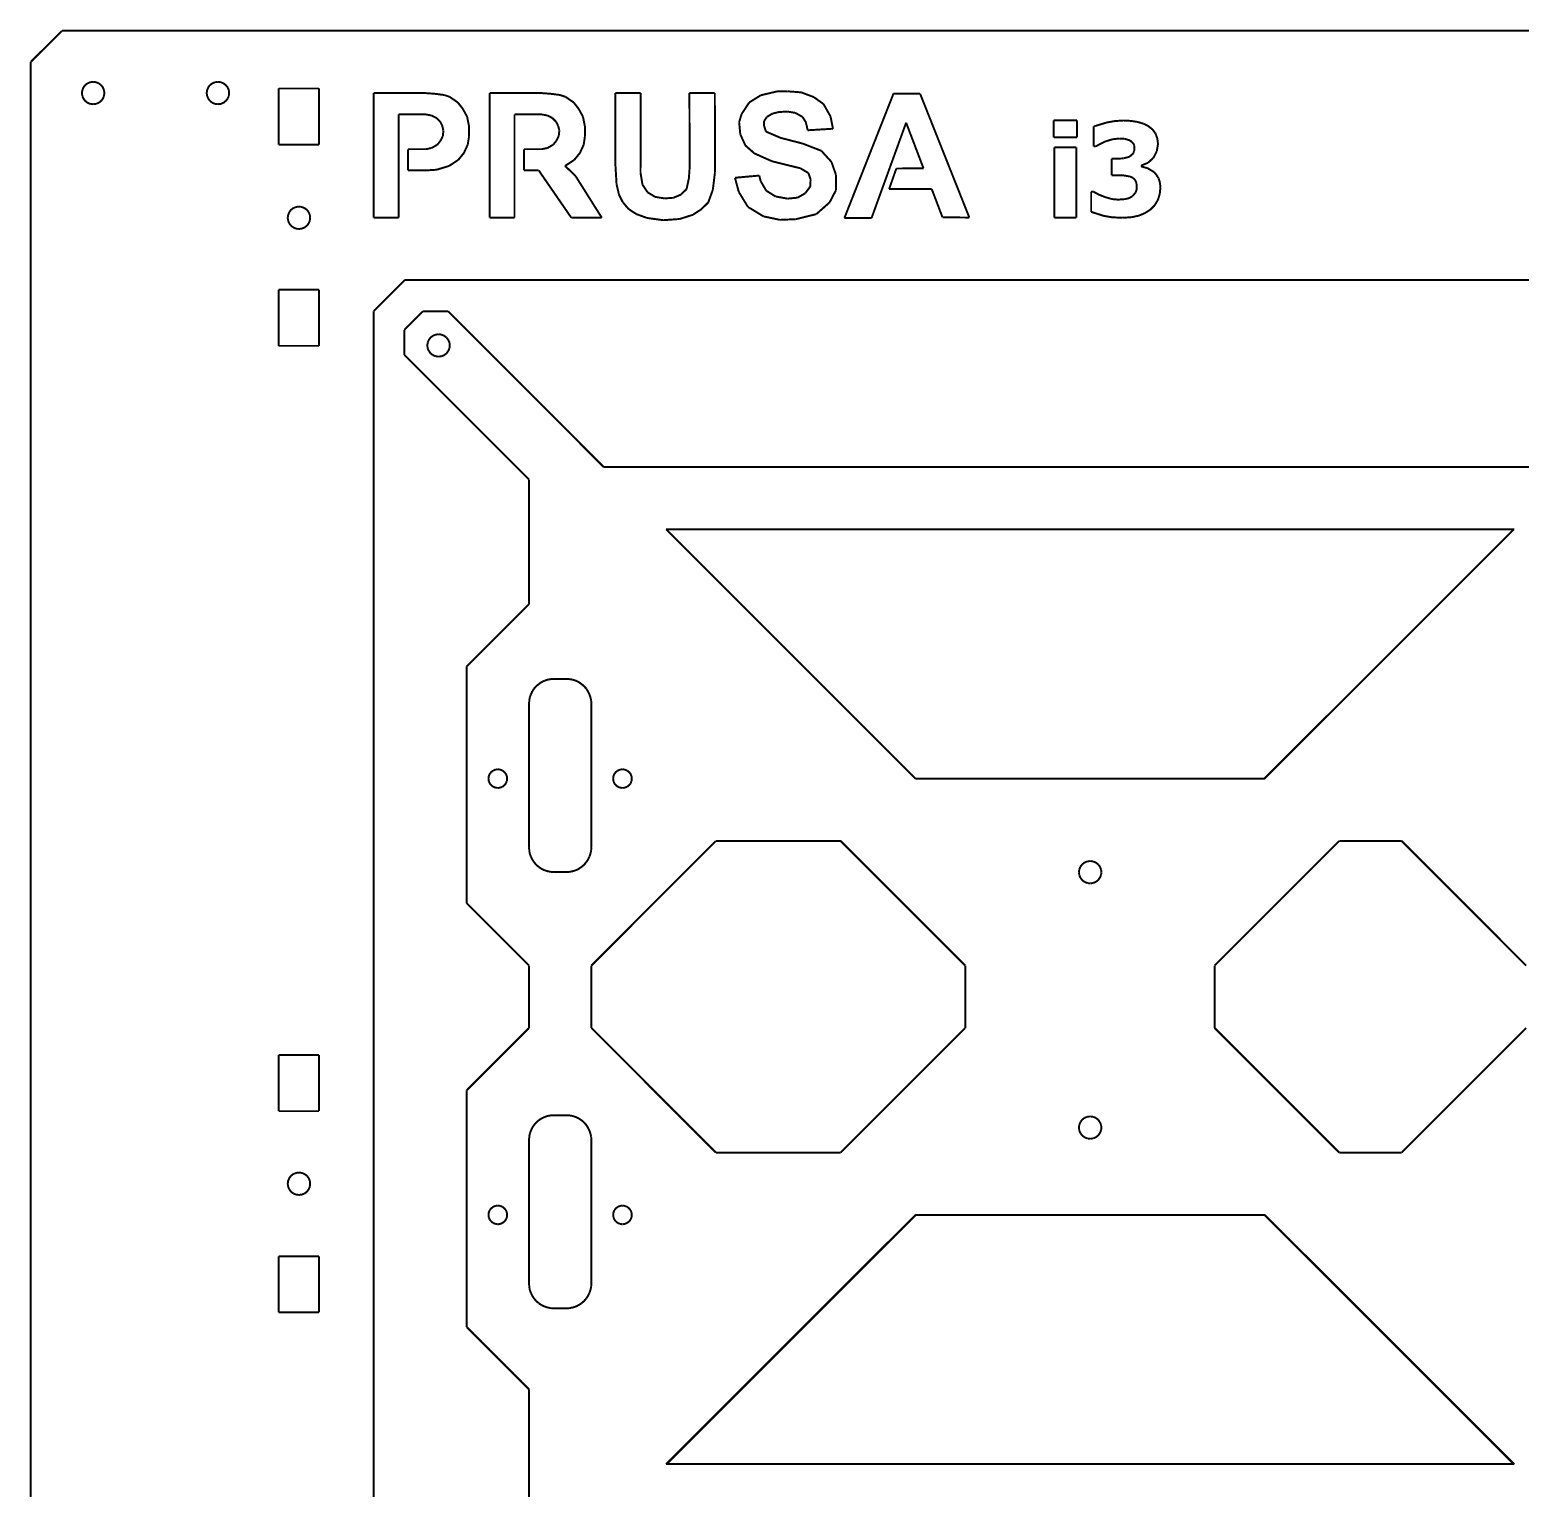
# Model space of a CAD drawing. Header units: millimetres. Extents: x 44 to 666, y 10 to 380.
# Drawn here: x 44.4 to 283.5, y 145.9 to 379.9 of the extents above; entities that cross this region are included whole.
import ezdxf

# ---------------------------------------------------------------- set-up
doc = ezdxf.new("R2010")
doc.units = ezdxf.units.MM

msp = doc.modelspace()

# ---------------------------------------------------------------- linework, layer by layer
at = {"layer": 'P', "const_width": 0.314}
for points in [[(44.556, 374.756), (49.565, 379.748)], [(49.565, 379.748), (409.557, 379.748)], [(44.556, 14.552), (44.556, 374.756)], [(53.005, 370.664), (52.828, 370.223)], [(53.287, 371.034), (53.005, 370.664)], [(53.658, 371.316), (53.287, 371.034)], [(54.098, 371.493), (53.658, 371.316)], [(54.557, 371.563), (54.098, 371.493)], [(55.033, 371.493), (54.557, 371.563)], [(55.457, 371.316), (55.033, 371.493)], [(55.827, 371.034), (55.457, 371.316)], [(56.127, 370.664), (55.827, 371.034)], [(56.303, 370.223), (56.127, 370.664)], [(73.025, 370.664), (72.849, 370.223)], [(73.307, 371.034), (73.025, 370.664)], [(73.678, 371.316), (73.307, 371.034)], [(74.119, 371.493), (73.678, 371.316)], [(74.577, 371.563), (74.119, 371.493)], [(75.053, 371.493), (74.577, 371.563)], [(75.477, 371.316), (75.053, 371.493)], [(75.847, 371.034), (75.477, 371.316)], [(76.147, 370.664), (75.847, 371.034)], [(76.323, 370.223), (76.147, 370.664)], [(84.314, 361.491), (84.314, 370.487)], [(84.314, 370.487), (90.805, 370.487)], [(90.805, 370.487), (90.805, 361.491)], [(52.828, 370.223), (52.758, 369.764)], [(52.758, 369.764), (52.828, 369.288)], [(52.828, 369.288), (53.005, 368.864)], [(53.005, 368.864), (53.287, 368.494)], [(53.287, 368.494), (53.658, 368.194)], [(53.658, 368.194), (54.098, 368.018)], [(55.033, 368.018), (55.457, 368.194)], [(55.457, 368.194), (55.845, 368.494)], [(55.845, 368.494), (56.127, 368.864)], [(56.127, 368.864), (56.303, 369.288)], [(56.356, 369.764), (56.303, 370.223)], [(56.303, 369.288), (56.356, 369.764)], [(72.849, 370.223), (72.778, 369.764)], [(72.778, 369.764), (72.849, 369.288)], [(72.849, 369.288), (73.025, 368.864)], [(73.025, 368.864), (73.307, 368.494)], [(73.307, 368.494), (73.678, 368.194)], [(73.678, 368.194), (74.119, 368.018)], [(75.053, 368.018), (75.477, 368.194)], [(75.477, 368.194), (75.847, 368.494)], [(75.847, 368.494), (76.147, 368.864)], [(76.147, 368.864), (76.323, 369.288)], [(76.376, 369.764), (76.323, 370.223)], [(76.323, 369.288), (76.376, 369.764)], [(107.95, 369.746), (99.554, 369.746)], [(99.554, 369.746), (99.554, 349.744)], [(109.361, 369.641), (107.95, 369.746)], [(110.86, 369.447), (109.361, 369.641)], [(111.76, 369.147), (110.86, 369.447)], [(113.065, 368.247), (111.76, 369.147)], [(113.859, 367.242), (113.065, 368.247)], [(126.559, 369.746), (118.163, 369.746)], [(118.163, 369.746), (118.163, 349.744)], [(127.953, 369.641), (126.559, 369.746)], [(129.452, 369.447), (127.953, 369.641)], [(130.351, 369.147), (129.452, 369.447)], [(131.657, 368.247), (130.351, 369.147)], [(132.45, 367.242), (131.657, 368.247)], [(138.359, 369.746), (138.324, 358.757)], [(142.399, 369.746), (138.359, 369.746)], [(142.399, 364.913), (142.399, 369.746)], [(154.305, 369.746), (150.23, 369.746)], [(150.23, 369.746), (150.266, 357.805)], [(154.323, 360.927), (154.305, 369.746)], [(159.826, 368.247), (158.609, 366.413)], [(161.696, 369.411), (159.826, 368.247)], [(164.342, 370.029), (161.696, 369.411)], [(166.017, 370.029), (164.342, 370.029)], [(168.152, 369.87), (166.017, 370.029)], [(170.18, 369.111), (168.152, 369.87)], [(171.75, 367.983), (170.18, 369.111)], [(175.101, 349.726), (182.968, 369.658)], [(182.968, 369.658), (187.237, 369.658)], [(187.237, 369.658), (195.139, 349.779)], [(54.098, 368.018), (54.557, 367.965)], [(54.557, 367.965), (55.033, 368.018)], [(74.119, 368.018), (74.577, 367.965)], [(74.577, 367.965), (75.053, 368.018)], [(103.558, 349.744), (103.558, 366.342)], [(103.558, 366.342), (107.862, 366.342)], [(107.862, 366.342), (108.867, 366.148)], [(108.867, 366.148), (109.661, 365.742)], [(109.661, 365.742), (110.261, 365.143)], [(114.565, 365.954), (113.859, 367.242)], [(114.864, 364.455), (114.565, 365.954)], [(122.167, 349.744), (122.167, 366.342)], [(122.167, 366.342), (126.453, 366.342)], [(126.453, 366.342), (127.459, 366.148)], [(127.459, 366.148), (128.252, 365.742)], [(128.252, 365.742), (128.852, 365.143)], [(133.156, 365.954), (132.45, 367.242)], [(133.456, 364.455), (133.156, 365.954)], [(158.609, 366.413), (158.203, 365.09)], [(162.207, 365.248), (162.683, 365.954)], [(162.683, 365.954), (163.53, 366.448)], [(163.53, 366.448), (164.571, 366.713)], [(164.571, 366.713), (165.947, 366.783)], [(165.947, 366.783), (167.234, 366.571)], [(167.234, 366.571), (168.381, 365.919)], [(168.381, 365.919), (168.91, 365.072)], [(172.861, 366.007), (171.75, 367.983)], [(173.267, 364.031), (172.861, 366.007)], [(110.261, 365.143), (110.561, 364.543)], [(110.561, 364.543), (110.755, 363.749)], [(110.755, 363.749), (110.666, 362.85)], [(114.864, 362.744), (114.864, 364.455)], [(128.852, 365.143), (129.152, 364.543)], [(129.152, 364.543), (129.364, 363.749)], [(129.364, 363.749), (129.258, 362.85)], [(133.456, 362.744), (133.456, 364.455)], [(142.381, 356.958), (142.399, 364.913)], [(158.203, 365.09), (158.397, 363.114)], [(162.207, 364.49), (162.207, 365.248)], [(162.507, 363.573), (162.207, 364.49)], [(164.853, 362.567), (162.507, 363.573)], [(168.91, 365.072), (169.21, 363.784)], [(169.21, 363.784), (173.267, 364.031)], [(179.458, 349.726), (184.997, 365.002)], [(184.997, 365.002), (187.784, 357.681)], [(208.668, 362.656), (208.668, 365.39)], [(208.668, 365.39), (212.39, 365.39)], [(212.39, 365.39), (212.39, 362.656)], [(215.106, 364.402), (217.205, 365.037)], [(215.106, 361.192), (215.106, 364.402)], [(217.205, 365.037), (218.528, 365.266)], [(218.528, 365.266), (219.886, 365.354)], [(219.886, 365.354), (221.121, 365.284)], [(221.121, 365.284), (222.197, 365.107)], [(222.197, 365.107), (223.114, 364.825)], [(223.114, 364.825), (223.873, 364.437)], [(223.873, 364.437), (224.543, 363.908)], [(224.543, 363.908), (225.019, 363.238)], [(90.805, 361.491), (84.314, 361.491)], [(108.867, 360.945), (107.95, 360.751)], [(109.767, 361.456), (108.867, 360.945)], [(110.261, 362.056), (109.767, 361.456)], [(110.666, 362.85), (110.261, 362.056)], [(114.053, 360.151), (114.653, 361.456)], [(114.653, 361.456), (114.864, 362.744)], [(127.459, 360.945), (126.559, 360.751)], [(128.358, 361.456), (127.459, 360.945)], [(128.852, 362.056), (128.358, 361.456)], [(129.258, 362.85), (128.852, 362.056)], [(132.662, 360.151), (133.262, 361.456)], [(133.262, 361.456), (133.456, 362.744)], [(154.323, 357.011), (154.323, 360.927)], [(158.397, 363.114), (159.209, 361.35)], [(159.209, 361.35), (160.637, 360.08)], [(168.398, 361.65), (164.853, 362.567)], [(171.397, 360.486), (168.398, 361.65)], [(212.39, 362.656), (208.668, 362.656)], [(208.774, 349.744), (208.774, 361.05)], [(208.774, 361.05), (212.302, 361.05)], [(212.302, 361.05), (212.302, 349.744)], [(215.424, 361.192), (215.106, 361.192)], [(216.112, 361.58), (215.424, 361.192)], [(216.994, 362.003), (216.112, 361.58)], [(218.105, 362.338), (216.994, 362.003)], [(219.234, 362.462), (218.105, 362.338)], [(220.063, 362.409), (219.234, 362.462)], [(220.909, 362.162), (220.063, 362.409)], [(221.421, 361.703), (220.909, 362.162)], [(221.58, 361.386), (221.421, 361.703)], [(221.633, 360.98), (221.58, 361.386)], [(221.58, 360.451), (221.633, 360.98)], [(225.019, 363.238), (225.302, 362.462)], [(225.407, 361.597), (225.213, 360.398)], [(225.302, 362.462), (225.407, 361.597)], [(106.662, 360.751), (105.057, 360.751)], [(105.057, 360.751), (105.057, 357.346)], [(107.95, 360.751), (106.662, 360.751)], [(111.654, 358.052), (113.153, 359.04)], [(113.153, 359.04), (114.053, 360.151)], [(125.254, 360.751), (123.666, 360.751)], [(123.666, 360.751), (123.666, 357.346)], [(126.559, 360.751), (125.254, 360.751)], [(130.263, 358.052), (131.763, 359.04)], [(131.763, 359.04), (132.662, 360.151)], [(138.324, 358.757), (138.536, 355.141)], [(160.637, 360.08), (163.477, 358.81)], [(163.477, 358.81), (168.046, 357.681)], [(173.02, 358.704), (171.397, 360.486)], [(173.725, 356.676), (173.02, 358.704)], [(217.964, 356.57), (217.964, 359.216)], [(217.964, 359.216), (218.546, 359.216)], [(218.546, 359.216), (219.816, 359.269)], [(219.816, 359.269), (220.786, 359.516)], [(220.786, 359.516), (221.421, 360.045)], [(221.421, 360.045), (221.58, 360.451)], [(223.802, 358.563), (222.709, 358.122)], [(224.667, 359.357), (223.802, 358.563)], [(225.213, 360.398), (224.667, 359.357)], [(105.057, 357.346), (107.95, 357.346)], [(107.95, 357.346), (109.661, 357.452)], [(109.661, 357.452), (111.654, 358.052)], [(123.666, 357.346), (126.048, 357.346)], [(131.286, 349.744), (126.048, 357.346)], [(131.022, 357.364), (130.263, 358.052)], [(131.992, 356.394), (131.022, 357.364)], [(136.172, 349.744), (131.992, 356.394)], [(142.699, 355.053), (142.381, 356.958)], [(150.266, 357.805), (150.142, 356.076)], [(153.988, 354.242), (154.323, 357.011)], [(161.449, 356.517), (157.533, 356.164)], [(157.533, 356.164), (158.15, 353.889)], [(161.643, 355.653), (161.449, 356.517)], [(168.046, 357.681), (169.316, 356.923)], [(169.316, 356.923), (169.668, 355.918)], [(173.725, 354.136), (173.725, 356.676)], [(183.427, 357.646), (182.263, 354.348)], [(187.784, 357.681), (183.427, 357.646)], [(218.599, 356.57), (217.964, 356.57)], [(219.781, 356.553), (218.599, 356.57)], [(220.945, 356.358), (219.781, 356.553)], [(221.386, 356.147), (220.945, 356.358)], [(221.721, 355.847), (221.386, 356.147)], [(222.709, 358.122), (222.709, 357.981)], [(222.709, 357.981), (223.749, 357.699)], [(223.749, 357.699), (224.755, 357.082)], [(224.755, 357.082), (225.16, 356.623)], [(225.16, 356.623), (225.496, 356.076)], [(138.536, 355.141), (138.924, 353.466)], [(143.51, 353.836), (142.699, 355.053)], [(144.727, 353.095), (143.51, 353.836)], [(149.772, 354.348), (148.872, 353.466)], [(150.142, 356.076), (149.772, 354.348)], [(153.247, 352.196), (153.988, 354.242)], [(158.15, 353.889), (159.614, 351.49)], [(162.56, 354.083), (161.643, 355.653)], [(164.042, 353.166), (162.56, 354.083)], [(169.616, 354.753), (168.804, 353.677)], [(169.668, 355.918), (169.616, 354.753)], [(172.72, 352.213), (173.725, 354.136)], [(182.263, 354.348), (189.107, 354.348)], [(189.107, 354.348), (190.835, 349.814)], [(214.683, 350.696), (214.683, 353.942)], [(214.683, 353.942), (215.036, 353.942)], [(215.036, 353.942), (215.935, 353.448)], [(221.262, 353.166), (221.809, 353.783)], [(221.933, 355.406), (221.721, 355.847)], [(221.809, 353.783), (221.968, 354.224)], [(222.003, 354.824), (221.933, 355.406)], [(221.968, 354.224), (222.003, 354.824)], [(225.496, 356.076), (225.725, 355.388)], [(225.795, 354.595), (225.69, 353.554)], [(225.725, 355.388), (225.795, 354.595)], [(87.118, 351.473), (86.678, 351.296)], [(87.577, 351.543), (87.118, 351.473)], [(88.053, 351.473), (87.577, 351.543)], [(88.477, 351.296), (88.053, 351.473)], [(138.924, 353.466), (139.524, 352.266)], [(139.524, 352.266), (140.441, 351.173)], [(146.226, 352.848), (144.727, 353.095)], [(147.673, 352.954), (146.226, 352.848)], [(148.872, 353.466), (147.673, 352.954)], [(152.1, 351.084), (153.247, 352.196)], [(159.614, 351.49), (162.101, 349.973)], [(165.964, 352.813), (164.042, 353.166)], [(167.587, 352.972), (165.964, 352.813)], [(168.804, 353.677), (167.587, 352.972)], [(170.586, 350.326), (172.72, 352.213)], [(215.935, 353.448), (216.976, 353.042)], [(216.976, 353.042), (218.034, 352.743)], [(218.034, 352.743), (219.004, 352.654)], [(219.004, 352.654), (220.186, 352.743)], [(220.186, 352.743), (220.768, 352.901)], [(220.768, 352.901), (221.262, 353.166)], [(224.878, 351.755), (224.19, 351.049)], [(225.39, 352.601), (224.878, 351.755)], [(225.69, 353.554), (225.39, 352.601)], [(85.848, 350.203), (85.778, 349.744)], [(85.778, 349.744), (85.848, 349.268)], [(86.025, 350.643), (85.848, 350.203)], [(85.848, 349.268), (86.025, 348.844)], [(86.307, 351.014), (86.025, 350.643)], [(86.678, 351.296), (86.307, 351.014)], [(88.865, 351.014), (88.477, 351.296)], [(89.147, 350.643), (88.865, 351.014)], [(89.323, 350.203), (89.147, 350.643)], [(89.147, 348.844), (89.323, 349.285)], [(89.376, 349.744), (89.323, 350.203)], [(89.323, 349.285), (89.376, 349.744)], [(99.554, 349.744), (103.558, 349.744)], [(118.163, 349.744), (122.167, 349.744)], [(131.286, 349.744), (136.172, 349.744)], [(140.441, 351.173), (141.693, 350.344)], [(141.693, 350.344), (143.439, 349.709)], [(143.439, 349.709), (146.05, 349.356)], [(146.05, 349.356), (148.678, 349.55)], [(148.678, 349.55), (150.777, 350.22)], [(150.777, 350.22), (152.1, 351.084)], [(162.101, 349.973), (164.747, 349.409)], [(164.747, 349.409), (167.287, 349.515)], [(167.287, 349.515), (170.586, 350.326)], [(175.101, 349.726), (179.458, 349.726)], [(195.139, 349.779), (190.835, 349.814)], [(212.302, 349.744), (208.774, 349.744)], [(216.711, 350.044), (214.683, 350.696)], [(218.087, 349.814), (216.711, 350.044)], [(219.71, 349.744), (218.087, 349.814)], [(221.139, 349.832), (219.71, 349.744)], [(222.321, 350.079), (221.139, 349.832)], [(223.326, 350.502), (222.321, 350.079)], [(224.19, 351.049), (223.326, 350.502)], [(86.025, 348.844), (86.307, 348.474)], [(86.307, 348.474), (86.678, 348.192)], [(86.678, 348.192), (87.118, 347.998)], [(87.118, 347.998), (87.577, 347.945)], [(87.577, 347.945), (88.053, 347.998)], [(88.053, 347.998), (88.477, 348.192)], [(88.477, 348.192), (88.865, 348.474)], [(88.865, 348.474), (89.147, 348.844)], [(99.554, 334.751), (104.563, 339.743)], [(104.563, 339.743), (354.559, 339.743)], [(84.314, 329.195), (84.314, 338.19)], [(84.314, 338.19), (90.805, 338.19)], [(90.805, 338.19), (90.805, 329.195)], [(99.554, 54.751), (99.554, 334.751)], [(107.491, 334.751), (104.493, 331.752)], [(109.485, 334.751), (107.491, 334.751)], [(109.485, 334.751), (109.555, 334.751)], [(109.555, 334.751), (111.495, 334.751)], [(111.495, 334.751), (136.49, 309.739)], [(104.493, 331.752), (104.493, 329.741)], [(108.338, 329.953), (108.232, 329.724)], [(108.426, 330.165), (108.338, 329.953)], [(108.708, 330.535), (108.426, 330.165)], [(109.079, 330.817), (108.708, 330.535)], [(109.52, 330.994), (109.079, 330.817)], [(109.555, 330.994), (109.52, 330.994)], [(109.978, 331.064), (109.555, 330.994)], [(110.437, 330.994), (109.978, 331.064)], [(110.878, 330.817), (110.437, 330.994)], [(111.248, 330.535), (110.878, 330.817)], [(111.531, 330.165), (111.248, 330.535)], [(111.725, 329.724), (111.531, 330.165)], [(90.805, 329.195), (84.314, 329.195)], [(104.493, 329.741), (104.493, 327.748)], [(104.493, 327.748), (124.495, 307.746)], [(108.232, 329.724), (108.179, 329.265)], [(108.179, 329.265), (108.232, 328.789)], [(108.232, 328.789), (108.426, 328.366)], [(108.426, 328.366), (108.708, 327.978)], [(108.708, 327.978), (109.079, 327.695)], [(109.079, 327.695), (109.52, 327.519)], [(109.52, 327.519), (109.978, 327.466)], [(109.978, 327.466), (110.437, 327.519)], [(110.437, 327.519), (110.878, 327.695)], [(110.878, 327.695), (111.248, 327.978)], [(111.248, 327.978), (111.531, 328.366)], [(111.531, 328.366), (111.725, 328.789)], [(111.778, 329.265), (111.725, 329.724)], [(111.725, 328.789), (111.778, 329.265)], [(136.49, 309.739), (292.488, 309.739)], [(124.495, 307.746), (124.495, 287.743)], [(146.491, 299.755), (282.487, 299.755)], [(146.491, 299.755), (186.496, 259.75)], [(282.487, 299.755), (254.494, 271.745)], [(282.487, 299.755), (282.557, 299.755)], [(124.495, 287.743), (114.494, 277.742)], [(114.494, 277.742), (114.494, 239.748)], [(126.048, 274.92), (125.659, 274.585)], [(126.488, 275.22), (126.048, 274.92)], [(126.965, 275.449), (126.488, 275.22)], [(127.459, 275.625), (126.965, 275.449)], [(127.97, 275.713), (127.459, 275.625)], [(128.482, 275.749), (127.97, 275.713)], [(128.482, 275.749), (130.493, 275.749)], [(131.004, 275.713), (130.493, 275.749)], [(131.516, 275.625), (131.004, 275.713)], [(132.027, 275.449), (131.516, 275.625)], [(132.486, 275.22), (132.027, 275.449)], [(132.927, 274.92), (132.486, 275.22)], [(133.315, 274.585), (132.927, 274.92)], [(124.619, 272.785), (124.531, 272.274)], [(124.795, 273.279), (124.619, 272.785)], [(125.024, 273.756), (124.795, 273.279)], [(125.307, 274.197), (125.024, 273.756)], [(125.659, 274.585), (125.307, 274.197)], [(133.668, 274.197), (133.315, 274.585)], [(133.95, 273.756), (133.668, 274.197)], [(134.179, 273.279), (133.95, 273.756)], [(134.355, 272.785), (134.179, 273.279)], [(134.461, 272.274), (134.355, 272.785)], [(124.531, 272.274), (124.495, 271.762)], [(124.495, 248.761), (124.495, 271.762)], [(134.497, 271.762), (134.461, 272.274)], [(134.497, 271.762), (134.497, 248.761)], [(254.494, 271.745), (252.483, 269.752)], [(252.483, 269.752), (242.482, 259.75)], [(118.181, 260.491), (118.039, 260.138)], [(118.428, 260.809), (118.181, 260.491)], [(118.745, 261.038), (118.428, 260.809)], [(119.098, 261.197), (118.745, 261.038)], [(119.486, 261.25), (119.098, 261.197)], [(119.874, 261.197), (119.486, 261.25)], [(120.244, 261.038), (119.874, 261.197)], [(120.544, 260.809), (120.244, 261.038)], [(120.791, 260.491), (120.544, 260.809)], [(120.932, 260.138), (120.791, 260.491)], [(138.183, 260.491), (138.042, 260.138)], [(138.43, 260.809), (138.183, 260.491)], [(138.73, 261.038), (138.43, 260.809)], [(139.1, 261.197), (138.73, 261.038)], [(139.488, 261.25), (139.1, 261.197)], [(139.876, 261.197), (139.488, 261.25)], [(140.229, 261.038), (139.876, 261.197)], [(140.547, 260.809), (140.229, 261.038)], [(140.794, 260.491), (140.547, 260.809)], [(140.935, 260.138), (140.794, 260.491)], [(118.039, 260.138), (117.987, 259.75)], [(117.987, 259.75), (118.039, 259.362)], [(118.039, 259.362), (118.181, 258.992)], [(118.181, 258.992), (118.428, 258.692)], [(118.428, 258.692), (118.745, 258.445)], [(118.745, 258.445), (119.098, 258.304)], [(119.098, 258.304), (119.486, 258.251)], [(119.486, 258.251), (119.874, 258.304)], [(119.874, 258.304), (120.244, 258.445)], [(120.244, 258.445), (120.544, 258.692)], [(120.544, 258.692), (120.791, 258.992)], [(120.791, 258.992), (120.932, 259.362)], [(120.985, 259.75), (120.932, 260.138)], [(120.932, 259.362), (120.985, 259.75)], [(138.042, 260.138), (137.989, 259.75)], [(137.989, 259.75), (138.042, 259.362)], [(138.042, 259.362), (138.183, 258.992)], [(138.183, 258.992), (138.43, 258.692)], [(138.43, 258.692), (138.73, 258.445)], [(138.73, 258.445), (139.1, 258.304)], [(139.1, 258.304), (139.488, 258.251)], [(139.488, 258.251), (139.876, 258.304)], [(139.876, 258.304), (140.229, 258.445)], [(140.229, 258.445), (140.547, 258.692)], [(140.547, 258.692), (140.794, 258.992)], [(140.794, 258.992), (140.935, 259.362)], [(140.988, 259.75), (140.935, 260.138)], [(140.935, 259.362), (140.988, 259.75)], [(242.482, 259.75), (186.496, 259.75)], [(242.552, 259.75), (242.482, 259.75)], [(124.495, 248.761), (124.531, 248.232)], [(134.461, 248.232), (134.497, 248.761)], [(134.497, 229.747), (154.481, 249.749)], [(154.481, 249.749), (174.484, 249.749)], [(174.484, 249.749), (194.486, 229.747)], [(174.484, 249.749), (174.554, 249.749)], [(234.491, 229.747), (254.494, 249.749)], [(254.494, 249.749), (264.495, 249.749)], [(264.495, 249.749), (274.567, 239.677)], [(124.531, 248.232), (124.619, 247.721)], [(124.619, 247.721), (124.795, 247.227)], [(124.795, 247.227), (125.024, 246.75)], [(125.024, 246.75), (125.307, 246.327)], [(125.307, 246.327), (125.659, 245.921)], [(133.315, 245.921), (133.668, 246.327)], [(133.668, 246.327), (133.95, 246.75)], [(133.95, 246.75), (134.179, 247.227)], [(134.179, 247.227), (134.355, 247.721)], [(134.355, 247.721), (134.461, 248.232)], [(213.625, 246.292), (213.254, 246.01)], [(214.066, 246.468), (213.625, 246.292)], [(214.489, 246.521), (214.066, 246.468)], [(214.524, 246.539), (214.489, 246.521)], [(214.983, 246.468), (214.524, 246.539)], [(215.424, 246.292), (214.983, 246.468)], [(215.794, 246.01), (215.424, 246.292)], [(125.659, 245.921), (126.048, 245.586)], [(126.048, 245.586), (126.488, 245.286)], [(126.488, 245.286), (126.965, 245.057)], [(126.965, 245.057), (127.459, 244.898)], [(127.459, 244.898), (127.97, 244.793)], [(127.97, 244.793), (128.482, 244.757)], [(130.493, 244.757), (128.482, 244.757)], [(130.493, 244.757), (131.004, 244.793)], [(131.004, 244.793), (131.516, 244.898)], [(131.516, 244.898), (132.027, 245.057)], [(132.027, 245.057), (132.486, 245.286)], [(132.486, 245.286), (132.927, 245.586)], [(132.927, 245.586), (133.315, 245.921)], [(212.778, 245.198), (212.725, 244.74)], [(212.725, 244.74), (212.778, 244.263)], [(212.972, 245.639), (212.778, 245.198)], [(212.778, 244.263), (212.972, 243.84)], [(213.254, 246.01), (212.972, 245.639)], [(212.972, 243.84), (213.254, 243.452)], [(216.076, 245.639), (215.794, 246.01)], [(215.794, 243.452), (216.076, 243.84)], [(216.27, 245.198), (216.076, 245.639)], [(216.076, 243.84), (216.27, 244.263)], [(216.323, 244.74), (216.27, 245.198)], [(216.27, 244.263), (216.323, 244.74)], [(213.254, 243.452), (213.625, 243.17)], [(213.625, 243.17), (214.066, 242.993)], [(214.066, 242.993), (214.489, 242.94)], [(214.489, 242.94), (214.524, 242.94)], [(214.524, 242.94), (214.983, 242.993)], [(214.983, 242.993), (215.424, 243.17)], [(215.424, 243.17), (215.794, 243.452)], [(114.494, 239.748), (124.495, 229.747)], [(274.567, 239.748), (274.567, 239.677)], [(274.567, 239.677), (284.48, 229.747)], [(124.495, 229.747), (124.495, 219.745)], [(134.497, 219.745), (134.497, 229.747)], [(194.486, 229.747), (194.486, 219.745)], [(234.491, 219.745), (234.491, 229.747)], [(124.495, 219.745), (114.494, 209.744)], [(154.481, 199.743), (134.497, 219.745)], [(194.486, 219.745), (174.484, 199.743)], [(254.494, 199.743), (234.491, 219.745)], [(284.48, 219.745), (274.567, 209.815)], [(84.314, 206.393), (84.314, 215.388)], [(84.314, 215.388), (90.805, 215.388)], [(90.805, 215.388), (90.805, 206.393)], [(114.494, 209.744), (114.494, 171.75)], [(274.567, 209.815), (264.495, 199.743)], [(274.567, 209.815), (274.567, 209.744)], [(90.805, 206.393), (84.314, 206.393)], [(127.459, 205.617), (126.965, 205.44)], [(127.97, 205.705), (127.459, 205.617)], [(128.482, 205.74), (127.97, 205.705)], [(128.482, 205.74), (130.493, 205.74)], [(131.004, 205.705), (130.493, 205.74)], [(131.516, 205.617), (131.004, 205.705)], [(132.027, 205.44), (131.516, 205.617)], [(214.066, 205.493), (213.625, 205.317)], [(214.489, 205.546), (214.066, 205.493)], [(214.524, 205.546), (214.489, 205.546)], [(214.983, 205.493), (214.524, 205.546)], [(215.424, 205.317), (214.983, 205.493)], [(124.795, 203.271), (124.619, 202.777)], [(125.024, 203.747), (124.795, 203.271)], [(125.307, 204.188), (125.024, 203.747)], [(125.659, 204.576), (125.307, 204.188)], [(126.048, 204.929), (125.659, 204.576)], [(126.488, 205.211), (126.048, 204.929)], [(126.965, 205.44), (126.488, 205.211)], [(132.486, 205.211), (132.027, 205.44)], [(132.927, 204.929), (132.486, 205.211)], [(133.315, 204.576), (132.927, 204.929)], [(133.668, 204.188), (133.315, 204.576)], [(133.95, 203.747), (133.668, 204.188)], [(134.179, 203.271), (133.95, 203.747)], [(134.355, 202.777), (134.179, 203.271)], [(212.778, 204.223), (212.725, 203.747)], [(212.725, 203.747), (212.778, 203.288)], [(212.972, 204.646), (212.778, 204.223)], [(212.778, 203.288), (212.972, 202.847)], [(213.254, 205.034), (212.972, 204.646)], [(213.625, 205.317), (213.254, 205.034)], [(215.794, 205.034), (215.424, 205.317)], [(216.076, 204.646), (215.794, 205.034)], [(216.27, 204.223), (216.076, 204.646)], [(216.076, 202.847), (216.27, 203.288)], [(216.323, 203.747), (216.27, 204.223)], [(216.27, 203.288), (216.323, 203.747)], [(124.531, 202.265), (124.495, 201.754)], [(124.495, 178.753), (124.495, 201.754)], [(124.619, 202.777), (124.531, 202.265)], [(134.461, 202.265), (134.355, 202.777)], [(134.497, 201.754), (134.461, 202.265)], [(134.497, 201.754), (134.497, 178.753)], [(212.972, 202.847), (213.254, 202.477)], [(213.254, 202.477), (213.625, 202.195)], [(213.625, 202.195), (214.066, 202.018)], [(214.066, 202.018), (214.489, 201.965)], [(214.489, 201.965), (214.524, 201.948)], [(214.524, 201.948), (214.983, 202.018)], [(214.983, 202.018), (215.424, 202.195)], [(215.424, 202.195), (215.794, 202.477)], [(215.794, 202.477), (216.076, 202.847)], [(174.484, 199.743), (154.481, 199.743)], [(264.495, 199.743), (254.494, 199.743)], [(86.307, 196.021), (86.025, 195.651)], [(86.678, 196.303), (86.307, 196.021)], [(87.118, 196.48), (86.678, 196.303)], [(87.577, 196.55), (87.118, 196.48)], [(88.053, 196.48), (87.577, 196.55)], [(88.477, 196.303), (88.053, 196.48)], [(88.865, 196.021), (88.477, 196.303)], [(89.147, 195.651), (88.865, 196.021)], [(85.848, 195.21), (85.778, 194.751)], [(85.778, 194.751), (85.848, 194.275)], [(86.025, 195.651), (85.848, 195.21)], [(85.848, 194.275), (86.025, 193.851)], [(86.025, 193.851), (86.307, 193.463)], [(88.865, 193.463), (89.147, 193.851)], [(89.323, 195.21), (89.147, 195.651)], [(89.147, 193.851), (89.323, 194.275)], [(89.376, 194.751), (89.323, 195.21)], [(89.323, 194.275), (89.376, 194.751)], [(86.307, 193.463), (86.678, 193.181)], [(86.678, 193.181), (87.118, 193.005)], [(87.118, 193.005), (87.577, 192.952)], [(87.577, 192.952), (88.053, 193.005)], [(88.053, 193.005), (88.477, 193.181)], [(88.477, 193.181), (88.865, 193.463)], [(119.098, 191.188), (118.745, 191.047)], [(119.486, 191.241), (119.098, 191.188)], [(119.874, 191.188), (119.486, 191.241)], [(120.244, 191.047), (119.874, 191.188)], [(139.1, 191.188), (138.73, 191.047)], [(139.488, 191.241), (139.1, 191.188)], [(139.876, 191.188), (139.488, 191.241)], [(140.229, 191.047), (139.876, 191.188)], [(118.039, 190.13), (117.987, 189.742)], [(117.987, 189.742), (118.039, 189.353)], [(118.181, 190.5), (118.039, 190.13)], [(118.039, 189.353), (118.181, 189.001)], [(118.428, 190.8), (118.181, 190.5)], [(118.181, 189.001), (118.428, 188.683)], [(118.745, 191.047), (118.428, 190.8)], [(120.544, 190.8), (120.244, 191.047)], [(120.791, 190.5), (120.544, 190.8)], [(120.544, 188.683), (120.791, 189.001)], [(120.932, 190.13), (120.791, 190.5)], [(120.791, 189.001), (120.932, 189.353)], [(120.985, 189.742), (120.932, 190.13)], [(120.932, 189.353), (120.985, 189.742)], [(138.042, 190.13), (137.989, 189.742)], [(137.989, 189.742), (138.042, 189.353)], [(138.183, 190.5), (138.042, 190.13)], [(138.042, 189.353), (138.183, 189.001)], [(138.43, 190.8), (138.183, 190.5)], [(138.183, 189.001), (138.43, 188.683)], [(138.73, 191.047), (138.43, 190.8)], [(140.547, 190.8), (140.229, 191.047)], [(140.794, 190.5), (140.547, 190.8)], [(140.547, 188.683), (140.794, 189.001)], [(140.935, 190.13), (140.794, 190.5)], [(140.794, 189.001), (140.935, 189.353)], [(140.988, 189.742), (140.935, 190.13)], [(140.935, 189.353), (140.988, 189.742)], [(186.496, 189.742), (146.491, 149.754)], [(186.567, 189.742), (146.562, 149.754)], [(186.567, 189.742), (186.496, 189.742)], [(242.482, 189.742), (186.567, 189.742)], [(242.552, 189.742), (242.482, 189.742)], [(242.482, 189.742), (282.487, 149.754)], [(242.552, 189.742), (282.557, 149.754)], [(118.428, 188.683), (118.745, 188.454)], [(118.745, 188.454), (119.098, 188.295)], [(119.098, 188.295), (119.486, 188.242)], [(119.486, 188.242), (119.874, 188.295)], [(119.874, 188.295), (120.244, 188.454)], [(120.244, 188.454), (120.544, 188.683)], [(138.43, 188.683), (138.73, 188.454)], [(138.73, 188.454), (139.1, 188.295)], [(139.1, 188.295), (139.488, 188.242)], [(139.488, 188.242), (139.876, 188.295)], [(139.876, 188.295), (140.229, 188.454)], [(140.229, 188.454), (140.547, 188.683)], [(84.314, 174.096), (84.314, 183.092)], [(84.314, 183.092), (90.805, 183.092)], [(90.805, 183.092), (90.805, 174.096)], [(124.495, 178.753), (124.531, 178.223)], [(124.531, 178.223), (124.619, 177.712)], [(124.619, 177.712), (124.795, 177.218)], [(124.795, 177.218), (125.024, 176.742)], [(133.95, 176.742), (134.179, 177.218)], [(134.179, 177.218), (134.355, 177.712)], [(134.355, 177.712), (134.461, 178.223)], [(134.461, 178.223), (134.497, 178.753)], [(125.024, 176.742), (125.307, 176.318)], [(125.307, 176.318), (125.659, 175.913)], [(125.659, 175.913), (126.048, 175.578)], [(126.048, 175.578), (126.488, 175.278)], [(126.488, 175.278), (126.965, 175.048)], [(126.965, 175.048), (127.459, 174.89)], [(127.459, 174.89), (127.97, 174.784)], [(127.97, 174.784), (128.482, 174.748)], [(130.493, 174.748), (128.482, 174.748)], [(130.493, 174.748), (131.004, 174.784)], [(131.004, 174.784), (131.516, 174.89)], [(131.516, 174.89), (132.027, 175.048)], [(132.027, 175.048), (132.486, 175.278)], [(132.486, 175.278), (132.927, 175.578)], [(132.927, 175.578), (133.315, 175.913)], [(133.315, 175.913), (133.668, 176.318)], [(133.668, 176.318), (133.95, 176.742)], [(90.805, 174.096), (84.314, 174.096)], [(114.494, 171.75), (124.495, 161.749)], [(124.495, 141.746), (124.495, 161.749)], [(146.562, 149.754), (146.491, 149.754)], [(282.487, 149.754), (146.562, 149.754)], [(282.557, 149.754), (282.487, 149.754)]]:
    msp.add_lwpolyline(points, dxfattribs=at)

doc.saveas('drawing.dxf')
